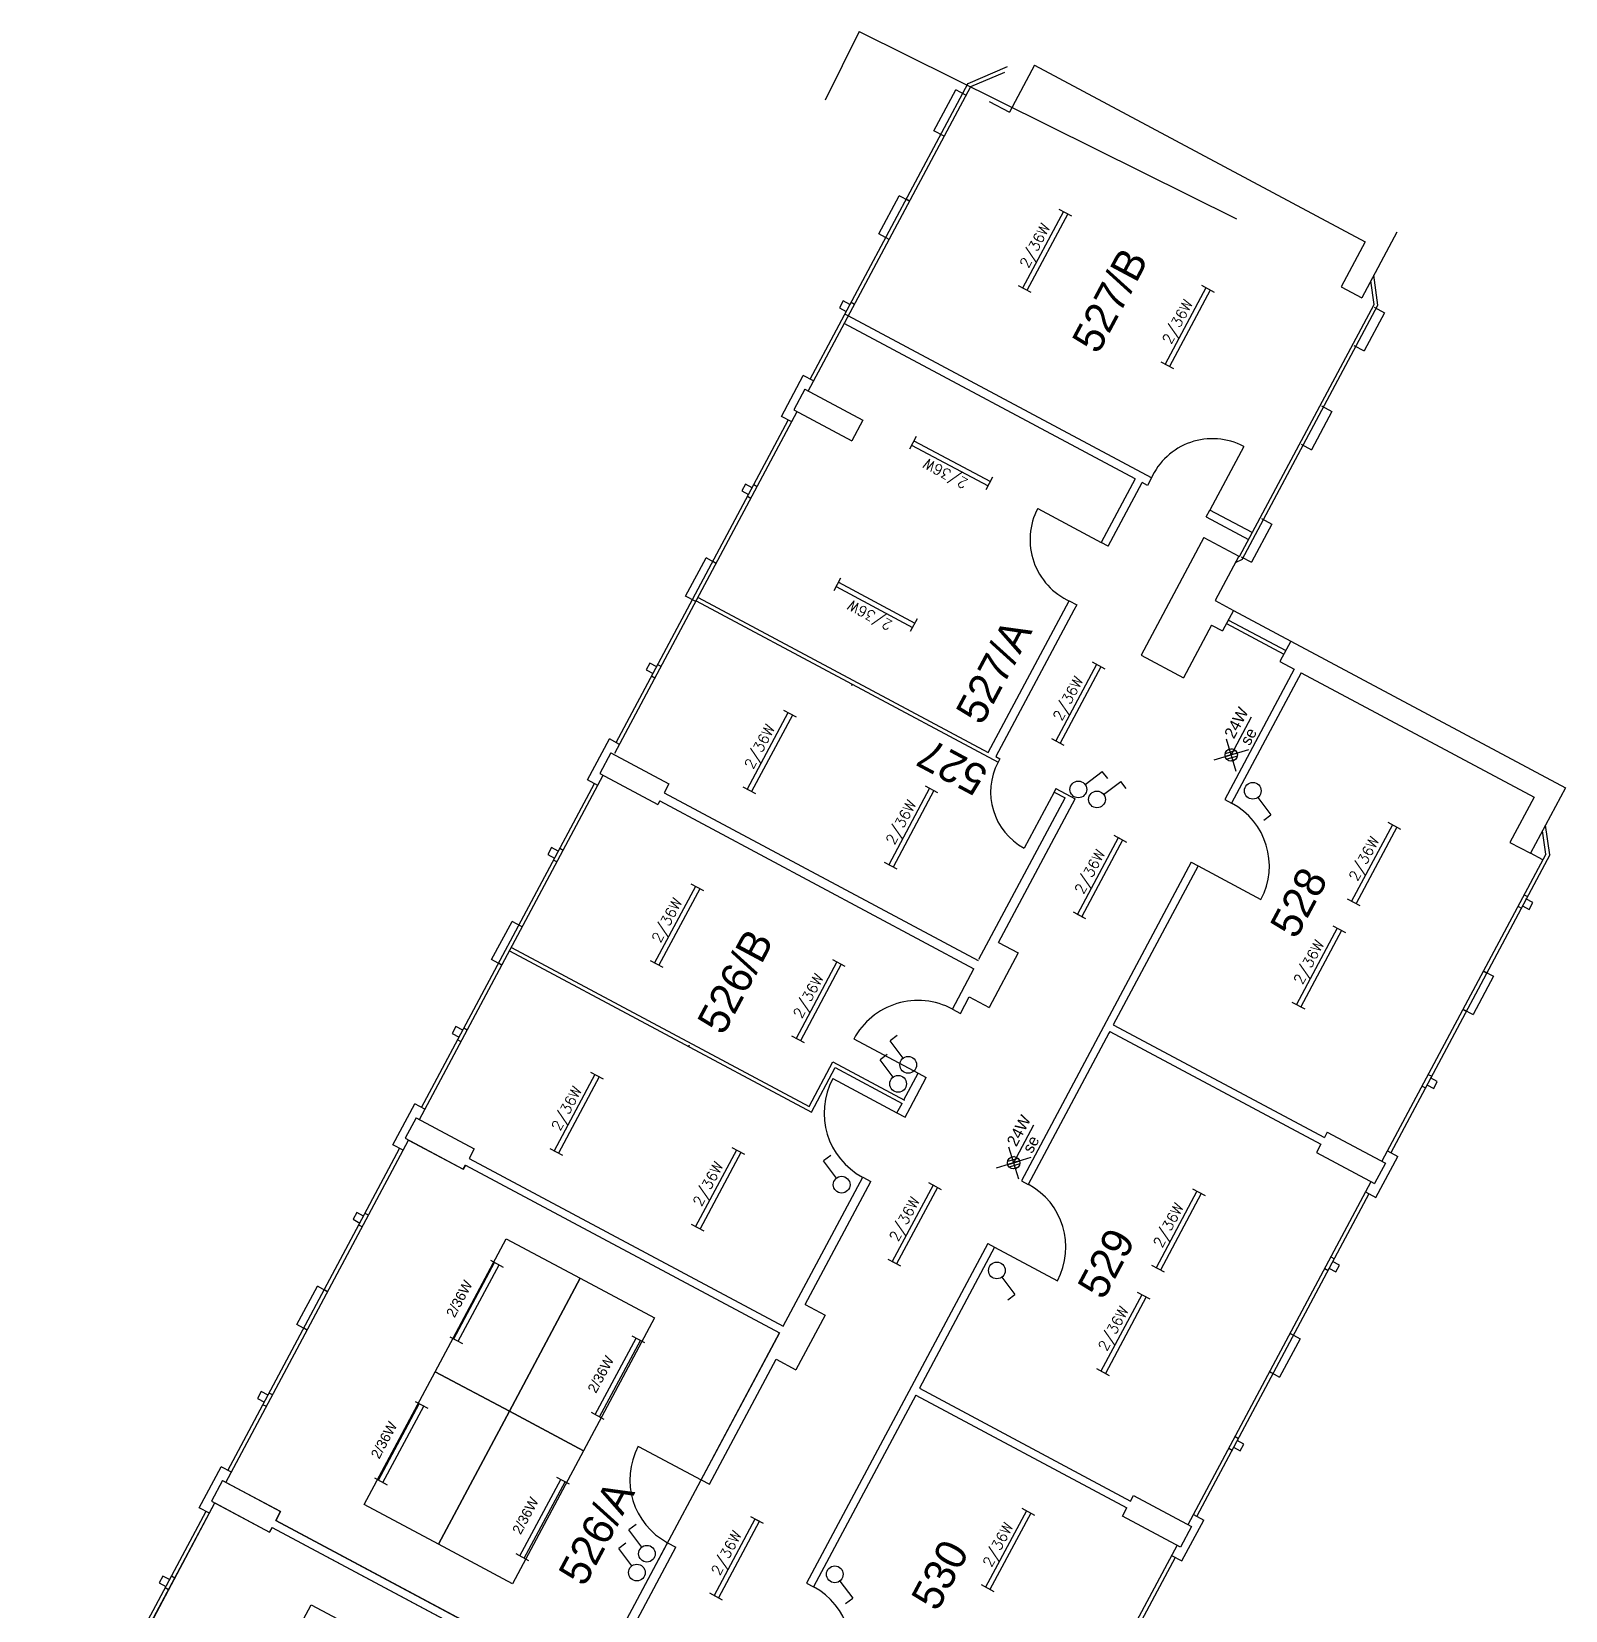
# Model space of a CAD drawing. Extents: x 1678829 to 1678895.5, y 4851385.5 to 4851457.1.
# Drawn here: x 1678850.49 to 1678870.3, y 4851436.71 to 4851457.09 of the extents above; entities that cross this region are included whole.
import ezdxf
from ezdxf.enums import TextEntityAlignment as Align

# ---------------------------------------------------------------- set-up
doc = ezdxf.new("R2010")
doc.units = 0
doc.header["$MEASUREMENT"] = 0
doc.layers.get('0').update_dxf_attribs({"linetype": 'CONTINUOUS'})
for name, color, linetype in [('Desk', 33, 'CONTINUOUS'), ('ILLUMINAZIONE', 4, 'CONTINUOUS'), ('INFISSI', 160, 'CONTINUOUS'), ('Lighting', 50, 'CONTINUOUS'), ('Room', 102, 'CONTINUOUS')]:
    doc.layers.add(name, color=color, linetype=linetype)
doc.styles.add('ROMANS', font='romans')

# ---------------------------------------------------------------- blocks, each defined once
blk = doc.blocks.new('SE')
at = {"layer": 'ILLUMINAZIONE'}
for p, q in [((0.165, -0.165), (-0.167, 0.167)), ((0.152, 0.155), (-0.155, -0.152)), ((0.024, -0.077), (-0.077, 0.024)), ((0.056, -0.058), (-0.058, 0.056)), ((0.058, -0.056), (-0.056, 0.058)), ((0.077, -0.024), (-0.024, 0.077)), ((0.55, 0.001), (-0.001, 0.001)), ((0.075, 0.028), (0.028, 0.075)), ((-0.028, -0.075), (-0.075, -0.028))]:
    blk.add_line(p, q, dxfattribs=at)
blk.add_circle((0, 0), 0.0803, dxfattribs=at)
at = {"layer": 'ILLUMINAZIONE', "linetype": 'Continuous'}
for s, p in [('24W ', (0.191, 0.063)), ('se', (0.209, -0.158))]:
    blk.add_text(s, height=0.15, dxfattribs=at).set_placement(p)
blk = doc.blocks.new('Neon')
at = {"linetype": 'Continuous'}
for p, q in [((-5.69, 0.94), (-5.69, -0.92)), ((-5.69, 0.33), (5.5, 0.33)), ((5.5, 0.94), (5.5, -0.92)), ((-5.69, -0.31), (5.5, -0.31))]:
    blk.add_line(p, q, dxfattribs=at)
blk.add_text('2/36W', height=1.308, dxfattribs=at).set_placement((-3.31, 1.5))

msp = doc.modelspace()

# ---------------------------------------------------------------- linework, layer by layer
at = {"linetype": 'Continuous'}
for p, q in [((1678861.182, 4851457.089), (1678860.742, 4851456.202)), ((1678861.182, 4851457.089), (1678860.742, 4851456.202)), ((1678861.182, 4851457.089), (1678866.056, 4851454.672)), ((1678863.448, 4851456.654), (1678863.123, 4851456.046)), ((1678863.448, 4851456.654), (1678867.718, 4851454.375)), ((1678862.859, 4851456.187), (1678863.123, 4851456.046)), ((1678868.124, 4851454.498), (1678867.672, 4851453.652)), ((1678867.718, 4851454.375), (1678867.407, 4851453.793)), ((1678867.407, 4851453.793), (1678867.672, 4851453.652)), ((1678864.746, 4851451.314), (1678860.988, 4851453.32)), ((1678864.956, 4851451.326), (1678861.04, 4851453.417)), ((1678860.478, 4851452.47), (1678860.337, 4851452.205)), ((1678860.478, 4851452.47), (1678861.228, 4851452.07)), ((1678860.337, 4851452.205), (1678861.087, 4851451.805)), ((1678861.228, 4851452.07), (1678861.087, 4851451.805)), ((1678864.746, 4851451.314), (1678864.308, 4851450.493)), ((1678864.397, 4851450.446), (1678864.835, 4851451.267)), ((1678864.905, 4851451.229), (1678864.835, 4851451.267)), ((1678864.956, 4851451.326), (1678864.905, 4851451.229)), ((1678865.664, 4851450.824), (1678865.711, 4851450.912)), ((1678865.664, 4851450.824), (1678866.211, 4851450.532)), ((1678866.258, 4851450.62), (1678865.711, 4851450.912)), ((1678864.397, 4851450.446), (1678864.308, 4851450.493)), ((1678865.634, 4851450.556), (1678864.824, 4851449.039)), ((1678865.634, 4851450.556), (1678866.084, 4851450.316)), ((1678866.084, 4851450.316), (1678865.778, 4851449.743)), ((1678859.1, 4851449.782), (1678862.849, 4851447.781)), ((1678859.076, 4851449.738), (1678862.976, 4851447.657)), ((1678862.849, 4851447.781), (1678863.894, 4851449.739)), ((1678863.954, 4851449.617), (1678862.946, 4851447.729)), ((1678863.894, 4851449.739), (1678863.992, 4851449.688)), ((1678863.992, 4851449.688), (1678863.954, 4851449.617)), ((1678865.778, 4851449.743), (1678866.016, 4851449.616)), ((1678866.016, 4851449.616), (1678865.875, 4851449.351)), ((1678865.734, 4851449.426), (1678865.371, 4851448.747)), ((1678865.734, 4851449.426), (1678865.875, 4851449.351)), ((1678866.757, 4851449.22), (1678866.616, 4851448.955)), ((1678866.757, 4851449.22), (1678870.304, 4851447.327)), ((1678864.824, 4851449.039), (1678865.371, 4851448.747)), ((1678866.616, 4851448.955), (1678866.801, 4851448.857)), ((1678866.801, 4851448.857), (1678865.904, 4851447.176)), ((1678866.89, 4851448.809), (1678865.992, 4851447.129)), ((1678866.89, 4851448.809), (1678869.898, 4851447.204)), ((1678857.973, 4851447.777), (1678857.831, 4851447.512)), ((1678857.973, 4851447.777), (1678858.723, 4851447.377)), ((1678862.999, 4851447.701), (1678862.976, 4851447.657)), ((1678857.831, 4851447.512), (1678858.581, 4851447.112)), ((1678858.723, 4851447.377), (1678858.661, 4851447.262)), ((1678870.304, 4851447.327), (1678869.852, 4851446.48)), ((1678858.605, 4851447.156), (1678858.581, 4851447.112)), ((1678858.605, 4851447.156), (1678862.663, 4851444.99)), ((1678858.661, 4851447.262), (1678862.719, 4851445.096)), ((1678862.729, 4851445.113), (1678863.84, 4851447.195)), ((1678862.981, 4851445.33), (1678863.97, 4851447.183)), ((1678863.722, 4851447.315), (1678863.699, 4851447.271)), ((1678863.699, 4851447.271), (1678863.84, 4851447.195)), ((1678863.722, 4851447.315), (1678863.97, 4851447.183)), ((1678865.904, 4851447.176), (1678865.992, 4851447.129)), ((1678869.898, 4851447.204), (1678869.587, 4851446.621)), ((1678869.587, 4851446.621), (1678869.852, 4851446.48)), ((1678865.471, 4851446.364), (1678863.277, 4851442.253)), ((1678865.559, 4851446.317), (1678864.464, 4851444.266)), ((1678865.471, 4851446.364), (1678865.559, 4851446.317)), ((1678862.981, 4851445.33), (1678863.236, 4851445.194)), ((1678856.665, 4851445.221), (1678860.564, 4851443.14)), ((1678856.689, 4851445.266), (1678860.535, 4851443.212)), ((1678863.236, 4851445.194), (1678862.86, 4851444.488)), ((1678862.385, 4851444.469), (1678862.663, 4851444.99)), ((1678862.491, 4851444.413), (1678862.604, 4851444.625)), ((1678862.604, 4851444.625), (1678862.86, 4851444.488)), ((1678862.385, 4851444.469), (1678862.491, 4851444.413)), ((1678864.408, 4851444.16), (1678863.365, 4851442.206)), ((1678864.417, 4851444.178), (1678864.408, 4851444.16)), ((1678864.417, 4851444.178), (1678867.143, 4851442.723)), ((1678864.464, 4851444.266), (1678867.19, 4851442.811)), ((1678860.535, 4851443.212), (1678860.841, 4851443.786)), ((1678860.564, 4851443.14), (1678860.871, 4851443.713)), ((1678860.841, 4851443.786), (1678861.767, 4851443.291)), ((1678860.871, 4851443.713), (1678861.735, 4851443.252)), ((1678861.759, 4851443.296), (1678861.942, 4851443.64)), ((1678861.841, 4851443.195), (1678862.048, 4851443.584)), ((1678861.942, 4851443.64), (1678862.048, 4851443.584)), ((1678861.669, 4851443.128), (1678861.735, 4851443.252)), ((1678855.458, 4851443.066), (1678855.317, 4851442.801)), ((1678855.458, 4851443.066), (1678856.208, 4851442.666)), ((1678861.669, 4851443.128), (1678861.775, 4851443.072)), ((1678861.775, 4851443.072), (1678861.841, 4851443.195)), ((1678867.228, 4851442.882), (1678867.19, 4851442.811)), ((1678867.228, 4851442.882), (1678867.978, 4851442.481)), ((1678855.317, 4851442.801), (1678856.067, 4851442.401)), ((1678856.208, 4851442.666), (1678856.142, 4851442.542)), ((1678867.143, 4851442.723), (1678867.087, 4851442.617)), ((1678856.095, 4851442.454), (1678856.067, 4851442.401)), ((1678856.095, 4851442.454), (1678860.153, 4851440.288)), ((1678856.142, 4851442.542), (1678860.2, 4851440.376)), ((1678867.087, 4851442.617), (1678867.837, 4851442.217)), ((1678867.978, 4851442.481), (1678867.837, 4851442.217)), ((1678860.2, 4851440.376), (1678861.227, 4851442.299)), ((1678860.485, 4851440.655), (1678861.332, 4851442.243)), ((1678861.227, 4851442.299), (1678861.332, 4851442.243)), ((1678863.277, 4851442.253), (1678863.365, 4851442.206)), ((1678862.843, 4851441.442), (1678860.503, 4851437.057)), ((1678862.843, 4851441.442), (1678862.931, 4851441.395)), ((1678862.931, 4851441.395), (1678861.959, 4851439.573)), ((1678860.485, 4851440.655), (1678860.741, 4851440.518)), ((1678860.741, 4851440.518), (1678860.364, 4851439.812)), ((1678859.14, 4851438.391), (1678860.153, 4851440.288)), ((1678859.246, 4851438.335), (1678860.108, 4851439.949)), ((1678860.108, 4851439.949), (1678860.364, 4851439.812)), ((1678861.912, 4851439.485), (1678860.591, 4851437.01)), ((1678861.912, 4851439.485), (1678864.638, 4851438.03)), ((1678861.959, 4851439.573), (1678864.685, 4851438.118)), ((1678852.957, 4851438.382), (1678852.816, 4851438.117)), ((1678852.957, 4851438.382), (1678853.707, 4851437.981)), ((1678859.14, 4851438.391), (1678859.246, 4851438.335)), ((1678864.685, 4851438.118), (1678864.723, 4851438.189)), ((1678864.723, 4851438.189), (1678865.473, 4851437.788)), ((1678852.816, 4851438.117), (1678853.566, 4851437.717)), ((1678853.707, 4851437.981), (1678853.646, 4851437.867)), ((1678864.581, 4851437.924), (1678864.638, 4851438.03)), ((1678853.599, 4851437.778), (1678853.566, 4851437.717)), ((1678853.599, 4851437.778), (1678857.657, 4851435.612)), ((1678853.646, 4851437.867), (1678857.704, 4851435.701)), ((1678865.331, 4851437.524), (1678864.581, 4851437.924)), ((1678865.473, 4851437.788), (1678865.331, 4851437.524)), ((1678857.704, 4851435.701), (1678858.707, 4851437.58)), ((1678858.707, 4851437.58), (1678858.813, 4851437.523)), ((1678857.989, 4851435.979), (1678858.813, 4851437.523)), ((1678860.503, 4851437.057), (1678860.591, 4851437.01))]:
    msp.add_line(p, q, dxfattribs=at)
at = {"color": 5, "linetype": 'Continuous'}
msp.add_line((1678862.946, 4851447.729), (1678862.999, 4851447.701), dxfattribs=at)
at = {"color": 1, "linetype": 'Continuous', "const_width": 0.01}
msp.add_lwpolyline([(1678861.097, 4851448.652, 1), (1678861.08, 4851448.661, 1)], format="xyb", close=True, dxfattribs=at)
at = {"linetype": 'Continuous', "const_width": 0.01}
msp.add_lwpolyline([(1678858.992, 4851443.988, 1), (1678858.974, 4851443.997, 1)], format="xyb", close=True, dxfattribs=at)
at = {"layer": 'Desk', "linetype": 'Continuous'}
for points in [[(1678857.579, 4851440.993), (1678856.663, 4851439.277), (1678855.705, 4851439.788), (1678856.621, 4851441.504)], [(1678858.537, 4851440.482), (1678857.621, 4851438.766), (1678856.663, 4851439.277), (1678857.579, 4851440.993)], [(1678856.663, 4851439.277), (1678855.747, 4851437.561), (1678854.789, 4851438.072), (1678855.705, 4851439.788)], [(1678857.621, 4851438.766), (1678856.705, 4851437.05), (1678855.747, 4851437.561), (1678856.663, 4851439.277)], [(1678855.06, 4851436.269), (1678854.144, 4851434.553), (1678853.186, 4851435.064), (1678854.102, 4851436.78)]]:
    msp.add_lwpolyline(points, close=True, dxfattribs=at)
at = {"layer": 'ILLUMINAZIONE', "linetype": 'Continuous'}
for p, q in [((1678863.819, 4851454.764), (1678863.292, 4851453.777)), ((1678863.875, 4851454.734), (1678863.348, 4851453.747)), ((1678863.929, 4851454.705), (1678863.765, 4851454.792)), ((1678863.402, 4851453.718), (1678863.238, 4851453.806)), ((1678865.661, 4851453.78), (1678865.134, 4851452.793)), ((1678865.717, 4851453.75), (1678865.19, 4851452.763)), ((1678865.771, 4851453.721), (1678865.607, 4851453.809)), ((1678865.244, 4851452.735), (1678865.081, 4851452.822)), ((1678861.918, 4851451.861), (1678861.831, 4851451.698)), ((1678861.859, 4851451.751), (1678862.846, 4851451.225)), ((1678861.889, 4851451.807), (1678862.876, 4851451.281)), ((1678862.905, 4851451.334), (1678862.817, 4851451.171)), ((1678860.942, 4851450.033), (1678860.855, 4851449.869)), ((1678860.913, 4851449.979), (1678861.9, 4851449.452)), ((1678860.883, 4851449.923), (1678861.87, 4851449.396)), ((1678861.929, 4851449.506), (1678861.841, 4851449.343)), ((1678864.248, 4851448.917), (1678863.721, 4851447.93)), ((1678864.304, 4851448.887), (1678863.777, 4851447.9)), ((1678864.358, 4851448.858), (1678864.194, 4851448.946)), ((1678860.262, 4851448.294), (1678859.736, 4851447.308)), ((1678860.319, 4851448.264), (1678859.792, 4851447.278)), ((1678860.372, 4851448.236), (1678860.209, 4851448.323)), ((1678863.831, 4851447.872), (1678863.668, 4851447.959)), ((1678864.099, 4851447.37), (1678864.322, 4851447.537)), ((1678864.391, 4851447.445), (1678864.322, 4851447.537)), ((1678859.846, 4851447.249), (1678859.682, 4851447.336)), ((1678862.199, 4851447.26), (1678862.036, 4851447.348)), ((1678864.339, 4851447.241), (1678864.562, 4851447.409)), ((1678864.631, 4851447.317), (1678864.562, 4851447.409)), ((1678862.089, 4851447.319), (1678861.563, 4851446.332)), ((1678862.146, 4851447.289), (1678861.619, 4851446.302)), ((1678866.33, 4851447.2), (1678866.498, 4851446.977)), ((1678866.406, 4851446.908), (1678866.498, 4851446.977)), ((1678868.069, 4851446.847), (1678867.542, 4851445.861)), ((1678868.125, 4851446.817), (1678867.599, 4851445.831)), ((1678868.179, 4851446.789), (1678868.015, 4851446.876)), ((1678864.528, 4851446.679), (1678864.002, 4851445.693)), ((1678864.584, 4851446.649), (1678864.058, 4851445.663)), ((1678864.584, 4851446.649), (1678864.058, 4851445.663)), ((1678864.638, 4851446.621), (1678864.475, 4851446.708)), ((1678864.638, 4851446.621), (1678864.529, 4851446.679)), ((1678861.673, 4851446.274), (1678861.509, 4851446.361)), ((1678859.066, 4851446.052), (1678858.539, 4851445.066)), ((1678859.122, 4851446.022), (1678858.595, 4851445.036)), ((1678859.176, 4851445.994), (1678859.012, 4851446.081)), ((1678864.111, 4851445.634), (1678863.948, 4851445.721)), ((1678867.652, 4851445.802), (1678867.489, 4851445.889)), ((1678864.111, 4851445.634), (1678864.002, 4851445.692)), ((1678867.356, 4851445.512), (1678866.83, 4851444.526)), ((1678867.466, 4851445.454), (1678867.303, 4851445.541)), ((1678867.413, 4851445.482), (1678866.886, 4851444.496)), ((1678858.649, 4851445.007), (1678858.485, 4851445.094)), ((1678861.002, 4851445.018), (1678860.839, 4851445.106)), ((1678860.893, 4851445.077), (1678860.366, 4851444.09)), ((1678860.949, 4851445.047), (1678860.422, 4851444.06)), ((1678866.94, 4851444.467), (1678866.776, 4851444.554)), ((1678860.476, 4851444.032), (1678860.312, 4851444.119)), ((1678861.674, 4851444.127), (1678861.582, 4851444.058)), ((1678861.544, 4851443.883), (1678861.452, 4851443.814)), ((1678861.75, 4851443.835), (1678861.582, 4851444.058)), ((1678861.619, 4851443.591), (1678861.452, 4851443.814)), ((1678857.769, 4851443.624), (1678857.243, 4851442.637)), ((1678857.825, 4851443.594), (1678857.299, 4851442.607)), ((1678857.879, 4851443.565), (1678857.716, 4851443.652)), ((1678857.352, 4851442.578), (1678857.189, 4851442.666)), ((1678859.596, 4851442.648), (1678859.069, 4851441.662)), ((1678859.706, 4851442.59), (1678859.543, 4851442.677)), ((1678859.652, 4851442.618), (1678859.126, 4851441.632)), ((1678860.814, 4851442.58), (1678860.722, 4851442.511)), ((1678860.89, 4851442.288), (1678860.722, 4851442.511)), ((1678862.135, 4851442.196), (1678861.608, 4851441.209)), ((1678862.191, 4851442.166), (1678861.664, 4851441.179)), ((1678862.191, 4851442.166), (1678861.664, 4851441.179)), ((1678862.245, 4851442.137), (1678862.081, 4851442.224)), ((1678862.245, 4851442.137), (1678862.135, 4851442.195)), ((1678865.544, 4851442.117), (1678865.017, 4851441.13)), ((1678865.6, 4851442.087), (1678865.073, 4851441.1)), ((1678865.654, 4851442.058), (1678865.49, 4851442.145)), ((1678859.179, 4851441.603), (1678859.016, 4851441.69)), ((1678861.718, 4851441.15), (1678861.555, 4851441.238)), ((1678861.718, 4851441.15), (1678861.609, 4851441.209)), ((1678863.025, 4851441.009), (1678863.193, 4851440.785)), ((1678865.127, 4851441.071), (1678864.963, 4851441.159)), ((1678864.941, 4851440.723), (1678864.777, 4851440.81)), ((1678863.101, 4851440.716), (1678863.193, 4851440.785)), ((1678864.831, 4851440.782), (1678864.304, 4851439.795)), ((1678864.887, 4851440.752), (1678864.361, 4851439.765)), ((1678864.414, 4851439.736), (1678864.251, 4851439.824)), ((1678863.342, 4851437.992), (1678862.815, 4851437.005)), ((1678863.398, 4851437.962), (1678862.871, 4851436.975)), ((1678863.452, 4851437.933), (1678863.288, 4851438.021)), ((1678858.3, 4851437.816), (1678858.208, 4851437.747)), ((1678858.375, 4851437.524), (1678858.208, 4851437.747)), ((1678859.834, 4851437.885), (1678859.307, 4851436.898)), ((1678859.89, 4851437.855), (1678859.363, 4851436.868)), ((1678859.89, 4851437.855), (1678859.363, 4851436.868)), ((1678859.944, 4851437.826), (1678859.78, 4851437.914)), ((1678859.944, 4851437.826), (1678859.834, 4851437.885)), ((1678858.169, 4851437.572), (1678858.077, 4851437.503)), ((1678858.245, 4851437.28), (1678858.077, 4851437.503)), ((1678860.931, 4851437.085), (1678861.098, 4851436.862)), ((1678862.925, 4851436.947), (1678862.762, 4851437.034)), ((1678859.417, 4851436.84), (1678859.254, 4851436.927)), ((1678859.417, 4851436.84), (1678859.308, 4851436.898)), ((1678861.006, 4851436.793), (1678861.098, 4851436.862))]:
    msp.add_line(p, q, dxfattribs=at)
for centre in [(1678864.012, 4851447.305), (1678866.265, 4851447.287), (1678864.253, 4851447.176), (1678861.815, 4851443.749), (1678861.684, 4851443.504), (1678860.955, 4851442.202), (1678862.96, 4851441.095), (1678858.44, 4851437.438), (1678858.31, 4851437.194), (1678860.866, 4851437.172)]:
    msp.add_circle(centre, 0.108, dxfattribs=at)
at = {"layer": 'INFISSI', "linetype": 'Continuous'}
for p, q in [((1678862.587, 4851456.42), (1678863.099, 4851456.636)), ((1678862.622, 4851456.381), (1678863.061, 4851456.566)), ((1678860.522, 4851452.447), (1678862.622, 4851456.381)), ((1678860.549, 4851452.602), (1678862.588, 4851456.423)), ((1678862.146, 4851455.808), (1678862.429, 4851456.337)), ((1678862.561, 4851456.266), (1678862.429, 4851456.337)), ((1678862.279, 4851455.737), (1678862.146, 4851455.808)), ((1678862.279, 4851455.737), (1678862.234, 4851455.761)), ((1678861.435, 4851454.476), (1678861.699, 4851454.97)), ((1678861.831, 4851454.899), (1678861.699, 4851454.97)), ((1678861.831, 4851454.899), (1678861.787, 4851454.923)), ((1678861.567, 4851454.405), (1678861.435, 4851454.476)), ((1678861.567, 4851454.405), (1678861.523, 4851454.429)), ((1678867.831, 4851453.567), (1678867.789, 4851453.87)), ((1678867.882, 4851453.558), (1678867.828, 4851453.942)), ((1678860.974, 4851453.611), (1678860.927, 4851453.523)), ((1678860.927, 4851453.523), (1678861.015, 4851453.476)), ((1678861.062, 4851453.564), (1678860.974, 4851453.611)), ((1678861.04, 4851453.417), (1678860.996, 4851453.44)), ((1678861.12, 4851453.567), (1678861.076, 4851453.59)), ((1678866.093, 4851450.312), (1678867.831, 4851453.567)), ((1678866.129, 4851450.274), (1678867.882, 4851453.558)), ((1678867.966, 4851453.459), (1678867.703, 4851452.965)), ((1678867.834, 4851453.529), (1678867.966, 4851453.459)), ((1678867.57, 4851453.035), (1678867.703, 4851452.965)), ((1678860.178, 4851452.12), (1678860.46, 4851452.65)), ((1678860.593, 4851452.579), (1678860.46, 4851452.65)), ((1678867.154, 4851452.256), (1678867.287, 4851452.185)), ((1678858.026, 4851447.771), (1678860.381, 4851452.182)), ((1678858.043, 4851447.909), (1678860.266, 4851452.073)), ((1678860.31, 4851452.05), (1678860.178, 4851452.12)), ((1678867.287, 4851452.185), (1678867.023, 4851451.691)), ((1678866.149, 4851451.733), (1678865.711, 4851450.912)), ((1678866.891, 4851451.762), (1678867.023, 4851451.691)), ((1678859.712, 4851451.247), (1678859.665, 4851451.159)), ((1678859.8, 4851451.2), (1678859.712, 4851451.247)), ((1678859.863, 4851451.211), (1678859.819, 4851451.235)), ((1678859.665, 4851451.159), (1678859.753, 4851451.112)), ((1678859.783, 4851451.062), (1678859.739, 4851451.085)), ((1678863.488, 4851450.931), (1678864.308, 4851450.493)), ((1678866.378, 4851450.802), (1678866.51, 4851450.731)), ((1678866.51, 4851450.731), (1678866.247, 4851450.237)), ((1678858.939, 4851449.8), (1678859.203, 4851450.294)), ((1678859.335, 4851450.223), (1678859.203, 4851450.294)), ((1678859.335, 4851450.223), (1678859.291, 4851450.247)), ((1678866.129, 4851450.274), (1678866.038, 4851450.229)), ((1678866.093, 4851450.312), (1678866.078, 4851450.304)), ((1678866.114, 4851450.308), (1678866.247, 4851450.237)), ((1678859.072, 4851449.729), (1678858.939, 4851449.8)), ((1678859.072, 4851449.729), (1678859.028, 4851449.753)), ((1678866.016, 4851449.616), (1678866.757, 4851449.22)), ((1678865.927, 4851449.448), (1678866.668, 4851449.053)), ((1678865.95, 4851449.492), (1678866.691, 4851449.097)), ((1678858.478, 4851448.936), (1678858.431, 4851448.847)), ((1678858.431, 4851448.847), (1678858.519, 4851448.8)), ((1678858.566, 4851448.888), (1678858.478, 4851448.936)), ((1678858.544, 4851448.741), (1678858.5, 4851448.765)), ((1678858.624, 4851448.891), (1678858.58, 4851448.915)), ((1678857.673, 4851447.427), (1678857.955, 4851447.956)), ((1678858.087, 4851447.886), (1678857.955, 4851447.956)), ((1678855.502, 4851443.043), (1678857.876, 4851447.489)), ((1678855.529, 4851443.198), (1678857.761, 4851447.38)), ((1678857.805, 4851447.356), (1678857.673, 4851447.427)), ((1678863.699, 4851447.271), (1678863.313, 4851446.547)), ((1678870.05, 4851446.469), (1678870.006, 4851446.769)), ((1678870.102, 4851446.46), (1678870.046, 4851446.844)), ((1678857.206, 4851446.554), (1678857.159, 4851446.465)), ((1678857.295, 4851446.507), (1678857.206, 4851446.554)), ((1678857.357, 4851446.518), (1678857.313, 4851446.542)), ((1678857.159, 4851446.465), (1678857.247, 4851446.418)), ((1678857.277, 4851446.368), (1678857.233, 4851446.392)), ((1678865.559, 4851446.317), (1678866.371, 4851445.884)), ((1678870.05, 4851446.469), (1678867.934, 4851442.505)), ((1678870.102, 4851446.46), (1678868.048, 4851442.614)), ((1678870.01, 4851446.395), (1678869.852, 4851446.48)), ((1678869.77, 4851445.945), (1678869.814, 4851445.922)), ((1678869.69, 4851445.796), (1678869.734, 4851445.772)), ((1678869.747, 4851445.804), (1678869.835, 4851445.756)), ((1678869.883, 4851445.845), (1678869.794, 4851445.892)), ((1678869.835, 4851445.756), (1678869.883, 4851445.845)), ((1678856.434, 4851445.107), (1678856.698, 4851445.601)), ((1678856.83, 4851445.53), (1678856.698, 4851445.601)), ((1678856.83, 4851445.53), (1678856.786, 4851445.554)), ((1678856.566, 4851445.036), (1678856.434, 4851445.107)), ((1678856.566, 4851445.036), (1678856.522, 4851445.06)), ((1678869.374, 4851444.892), (1678869.11, 4851444.398)), ((1678869.242, 4851444.963), (1678869.374, 4851444.892)), ((1678869.243, 4851444.957), (1678869.287, 4851444.934)), ((1678868.978, 4851444.469), (1678869.11, 4851444.398)), ((1678868.979, 4851444.463), (1678869.023, 4851444.44)), ((1678855.973, 4851444.242), (1678855.925, 4851444.154)), ((1678855.925, 4851444.154), (1678856.014, 4851444.107)), ((1678856.061, 4851444.195), (1678855.973, 4851444.242)), ((1678856.039, 4851444.048), (1678855.995, 4851444.072)), ((1678856.119, 4851444.198), (1678856.075, 4851444.222)), ((1678861.113, 4851444.083), (1678861.942, 4851443.64)), ((1678860.84, 4851443.571), (1678861.669, 4851443.128)), ((1678868.452, 4851443.475), (1678868.496, 4851443.452)), ((1678868.513, 4851443.492), (1678868.602, 4851443.445)), ((1678868.532, 4851443.625), (1678868.576, 4851443.602)), ((1678868.649, 4851443.533), (1678868.561, 4851443.58)), ((1678868.602, 4851443.445), (1678868.649, 4851443.533)), ((1678855.158, 4851442.716), (1678855.44, 4851443.245)), ((1678855.573, 4851443.175), (1678855.44, 4851443.245)), ((1678853.002, 4851438.358), (1678855.361, 4851442.778)), ((1678853.028, 4851438.514), (1678855.246, 4851442.669)), ((1678855.29, 4851442.646), (1678855.158, 4851442.716)), ((1678868.004, 4851442.637), (1678868.137, 4851442.567)), ((1678867.854, 4851442.037), (1678868.137, 4851442.567)), ((1678867.792, 4851442.24), (1678865.428, 4851437.812)), ((1678867.766, 4851442.084), (1678865.543, 4851437.921)), ((1678867.722, 4851442.108), (1678867.854, 4851442.037)), ((1678854.692, 4851441.843), (1678854.645, 4851441.755)), ((1678854.78, 4851441.796), (1678854.692, 4851441.843)), ((1678854.843, 4851441.807), (1678854.799, 4851441.831)), ((1678854.645, 4851441.755), (1678854.733, 4851441.707)), ((1678854.763, 4851441.657), (1678854.719, 4851441.681)), ((1678862.931, 4851441.395), (1678863.743, 4851440.962)), ((1678867.274, 4851441.27), (1678867.319, 4851441.246)), ((1678867.385, 4851441.165), (1678867.296, 4851441.212)), ((1678867.194, 4851441.12), (1678867.238, 4851441.096)), ((1678867.249, 4851441.124), (1678867.338, 4851441.077)), ((1678867.338, 4851441.077), (1678867.385, 4851441.165)), ((1678853.919, 4851440.396), (1678854.183, 4851440.89)), ((1678854.315, 4851440.819), (1678854.183, 4851440.89)), ((1678854.315, 4851440.819), (1678854.271, 4851440.843)), ((1678854.052, 4851440.325), (1678853.919, 4851440.396)), ((1678854.052, 4851440.325), (1678854.008, 4851440.349)), ((1678866.876, 4851440.212), (1678866.612, 4851439.718)), ((1678866.744, 4851440.283), (1678866.876, 4851440.212)), ((1678866.747, 4851440.282), (1678866.791, 4851440.258)), ((1678866.48, 4851439.789), (1678866.612, 4851439.718)), ((1678866.483, 4851439.788), (1678866.527, 4851439.764)), ((1678853.458, 4851439.531), (1678853.411, 4851439.443)), ((1678853.411, 4851439.443), (1678853.499, 4851439.396)), ((1678853.546, 4851439.484), (1678853.458, 4851439.531)), ((1678853.604, 4851439.487), (1678853.56, 4851439.511)), ((1678853.524, 4851439.337), (1678853.48, 4851439.361)), ((1678858.329, 4851438.824), (1678859.14, 4851438.391)), ((1678865.956, 4851438.8), (1678866, 4851438.776)), ((1678866.016, 4851438.813), (1678866.104, 4851438.766)), ((1678866.036, 4851438.95), (1678866.08, 4851438.926)), ((1678866.151, 4851438.854), (1678866.063, 4851438.901)), ((1678866.104, 4851438.766), (1678866.151, 4851438.854)), ((1678852.657, 4851438.032), (1678852.94, 4851438.561)), ((1678853.072, 4851438.49), (1678852.94, 4851438.561)), ((1678850.492, 4851433.656), (1678852.86, 4851438.093)), ((1678850.518, 4851433.812), (1678852.746, 4851437.985)), ((1678852.79, 4851437.961), (1678852.657, 4851438.032)), ((1678865.349, 4851437.344), (1678865.631, 4851437.873)), ((1678865.499, 4851437.944), (1678865.631, 4851437.873)), ((1678865.287, 4851437.547), (1678862.923, 4851433.119)), ((1678865.261, 4851437.391), (1678863.156, 4851433.448)), ((1678865.217, 4851437.415), (1678865.349, 4851437.344)), ((1678852.186, 4851437.15), (1678852.139, 4851437.061)), ((1678852.275, 4851437.103), (1678852.186, 4851437.15)), ((1678852.342, 4851437.123), (1678852.298, 4851437.147)), ((1678852.139, 4851437.061), (1678852.228, 4851437.014)), ((1678852.262, 4851436.973), (1678852.218, 4851436.997))]:
    msp.add_line(p, q, dxfattribs=at)
for centre, radius, start, end in [((1678865.745, 4851450.965), 0.868, 62.2715, 156.0203), ((1678864.256, 4851450.528), 0.868, 152.2715, 246.0203), ((1678863.699, 4851447.271), 0.82, 151.9064, 241.9064), ((1678865.559, 4851446.317), 0.92, 331.9064, 61.9064), ((1678861.942, 4851443.64), 0.94, 61.9064, 151.9064), ((1678861.669, 4851443.128), 0.94, 151.9064, 241.9064), ((1678862.931, 4851441.395), 0.92, 331.9064, 61.9064), ((1678859.14, 4851438.391), 0.92, 151.9064, 241.9064), ((1678860.158, 4851436.199), 0.92, 331.9064, 61.9064)]:
    msp.add_arc(centre, radius, start, end, dxfattribs=at)
at = {"layer": 'Room', "linetype": 'Continuous'}
for points in [[(1678857.704, 4851435.701), (1678853.646, 4851437.867), (1678853.707, 4851437.981), (1678853.002, 4851438.358), (1678855.361, 4851442.778), (1678856.067, 4851442.401), (1678856.095, 4851442.454), (1678860.153, 4851440.288)], [(1678855.208, 4851431.025), (1678851.15, 4851433.191), (1678851.197, 4851433.279), (1678850.492, 4851433.656), (1678852.86, 4851438.093), (1678853.566, 4851437.717), (1678853.599, 4851437.778), (1678857.657, 4851435.612)]]:
    msp.add_lwpolyline(points, close=True, dxfattribs=at)

# ---------------------------------------------------------------- block references
at = {"linetype": 'Continuous', "rotation": 61.90641779405802}
for p in [(1678865.987, 4851447.75), (1678863.177, 4851442.485)]:
    msp.add_blockref('SE', p, dxfattribs=at)
at = {"layer": 'Lighting', "linetype": 'Continuous', "xscale": 0.1, "yscale": 0.09999999999999999, "zscale": 0.1, "rotation": 61.90641779405802}
for p in [(1678856.243, 4851440.697), (1678858.07, 4851439.721), (1678855.27, 4851438.873), (1678857.097, 4851437.897)]:
    msp.add_blockref('Neon', p, dxfattribs=at)

# ---------------------------------------------------------------- texts
at = {"linetype": 'Continuous'}
for s, rotation, p in [('527/B', 61.9064, (1678864.266, 4851452.911)), ('527/A', 61.9064, (1678862.766, 4851448.12)), ('527', 151.9064, (1678862.87, 4851447.56)), ('528', 61.9064, (1678866.824, 4851445.359)), ('526/B', 61.9064, (1678859.426, 4851444.118)), ('529', 61.9064, (1678864.337, 4851440.701)), (' 524      525          526/A     ', 61.9064, (1678855.603, 4851433.196)), ('530', 61.9064, (1678862.19, 4851436.679))]:
    msp.add_text(s, height=0.4, rotation=rotation, dxfattribs=at).set_placement(p)
at = {"layer": 'ILLUMINAZIONE', "linetype": 'Continuous', "style": 'ROMANS'}
for rotation, p in [(61.9064, (1678863.509, 4851454.295)), (61.9064, (1678865.351, 4851453.311)), (151.9064, (1678862.328, 4851451.442)), (151.9064, (1678861.352, 4851449.613)), (61.9064, (1678863.938, 4851448.448)), (61.9064, (1678859.953, 4851447.826)), (61.9064, (1678861.78, 4851446.85)), (61.9064, (1678864.219, 4851446.211)), (61.9064, (1678867.76, 4851446.379)), (61.9064, (1678858.756, 4851445.584)), (61.9064, (1678867.047, 4851445.044)), (61.9064, (1678860.583, 4851444.608)), (61.9064, (1678857.46, 4851443.155)), (61.9064, (1678859.287, 4851442.18)), (61.9064, (1678861.825, 4851441.727)), (61.9064, (1678865.234, 4851441.648)), (61.9064, (1678864.522, 4851440.313)), (61.9064, (1678863.032, 4851437.523)), (61.9064, (1678859.524, 4851437.416))]:
    msp.add_text('2/36W', height=0.135, rotation=rotation, dxfattribs=at).set_placement(p, align=Align.CENTER)

doc.saveas('drawing.dxf')
